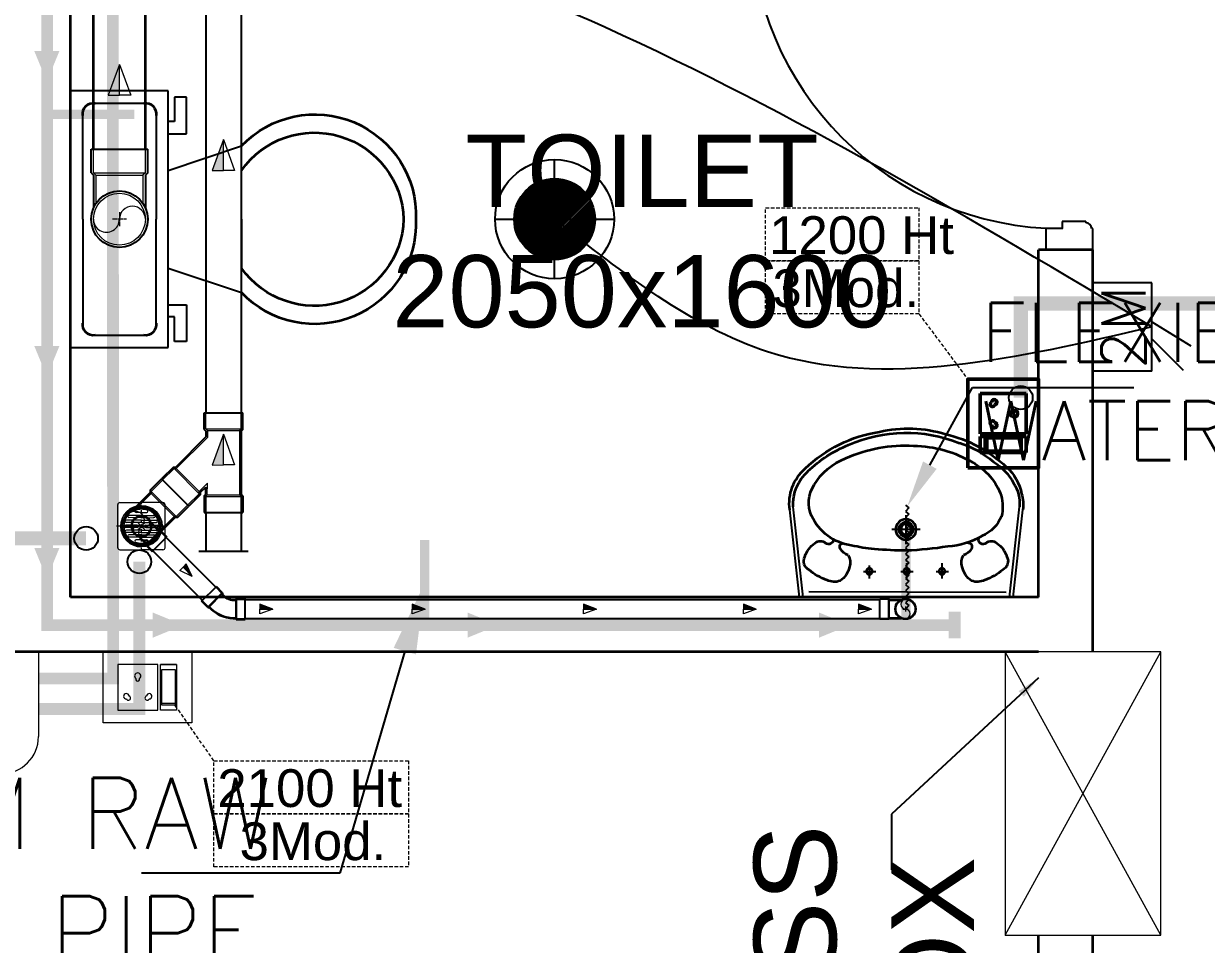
# Model space of a CAD drawing. Extents: x 3550807 to 4078732, y -628171 to -515859.
# Drawn here: x 3717313 to 3719818, y -593541 to -591592 of the extents above; entities that cross this region are included whole.
import ezdxf
from ezdxf import colors
from ezdxf.entities.mleader import LeaderData, LeaderLine
from ezdxf.math import Vec2, Vec3

# ---------------------------------------------------------------- set-up
doc = ezdxf.new("R2010")
doc.units = 0
doc.header["$LTSCALE"] = 6
doc.header["$MEASUREMENT"] = 0
for name, pattern in [('1', [0]), ('AI9-LType1', [1.875, 1.25, -0.625]), ('CENTER2', [1.125, 0.75, -0.125, 0.125, -0.125]), ('DASHED2', [0.375, 0.25, -0.125])]:
    doc.linetypes.add(name, pattern=pattern)
doc.layers.get('0').update_dxf_attribs({"linetype": 'CONTINUOUS'})
for name, color, linetype, lineweight in [('22-FTfix', 8, 'CONTINUOUS', 9), ('ELE-1 NO 6-16A RAW POWER SOCKET', 1, 'CONTINUOUS', 0), ('PHE-SP', 1, 'CONTINUOUS', 0), ('PL-SOFT  WATER SUPPLY PIPE', 162, 'CONTINUOUS', 9), ('PL-WATER PIPING', 1, 'CONTINUOUS', 9), ('WALL', 10, 'CONTINUOUS', 35), ('WALL LINE', 7, 'CONTINUOUS', 35), ('WIN', 151, 'CONTINUOUS', 9)]:
    doc.layers.add(name, color=color, linetype=linetype, lineweight=lineweight)
doc.layers.add('CFT_LOOPING', color=7, linetype='1', lineweight=0, true_color=0xd6d600)
for name, color, linetype in [('DIM', 7, 'CONTINUOUS'), ('DOOR', 44, 'CONTINUOUS'), ('ELE-12W LED', 1, 'CONTINUOUS'), ('ELE-12W LED @ 1', 1, 'CONTINUOUS'), ('ELE-2M RAW P.SB', 40, 'CONTINUOUS'), ('HVAC_HI-WALL_1.5TR', 5, 'CONTINUOUS'), ('MEP_HVAC_COPPER_PIPE', 5, 'CONTINUOUS'), ('MEP_HVAC_DRAIN_PIPE', 7, 'CONTINUOUS'), ('phe-text', 1, 'CONTINUOUS'), ('PL- WASTE PIPE', 6, 'CONTINUOUS'), ('PL-SOIL PIPE', 1, 'CONTINUOUS'), ('TEXT', 5, 'CONTINUOUS')]:
    doc.layers.add(name, color=color, linetype=linetype)
doc.layers.add('ELE-6A AC SOCKET', color=7, linetype='CONTINUOUS', true_color=0x00ceb6)
doc.layers.add('ELE-LIGHTING WIRING', color=7, linetype='CONTINUOUS', true_color=0x63d7b6)
doc.styles.add('ARIAL', font='arial.ttf')
doc.styles.add('ROMANS', font='romans.shx')
doc.styles.get("Standard").update_dxf_attribs({"font": 'SIMPLEX'})
doc.dimstyles.new('TEXT', dxfattribs={"dimscale": 0, "dimtxt": 500, "dimasz": 100, "dimexe": 75, "dimexo": 100, "dimgap": 50, "dimtad": 0, "dimdec": 0, "dimzin": 0, "dimdsep": 46, "dimtxsty": 'ARIAL', "dimblk": 'OBLIQUE', "dimcen": 0.09, "dimdle": 100, "dimclrd": 256, "dimclre": 256, "dimclrt": 6, "dimadec": 0, "dimazin": 0, "dimtfac": 1, "dimtdec": 0, "dimtofl": 0, "dimtmove": 2, "dimatfit": 3, "dimfxl": 0, "dimfrac": 2, "dimtolj": 1, "dimtzin": 0, "dimarcsym": 0})

# ---------------------------------------------------------------- blocks, each defined once
blk = doc.blocks.new('750')
at = {"layer": 'DOOR', "color": 8}
for p, q in [((-50, 705), (-47.5, 705)), ((-35, 690), (-35, 692.5)), ((50, 45), (50, 80)), ((50, 80), (675, 80)), ((675, 45), (675, 80)), ((-35, 60), (-35, 57.5)), ((-50, 45), (-47.5, 45)), ((50, 45), (675, 45))]:
    blk.add_line(p, q, dxfattribs=at)
for points in [[(15, 690), (15, 705), (50, 705), (50, 750), (-50, 750), (-50, 705)], [(-35, 690), (15, 690)], [(15, 60), (15, 45), (50, 45), (50, 0), (-50, 0), (-50, 45)], [(-35, 60), (15, 60)]]:
    blk.add_lwpolyline(points, dxfattribs=at)
for centre, radius, start, end in [((-35, 705), 12.5, 180, 270), ((15, 45), 660, 0, 90), ((-35, 45), 12.5, 90, 180)]:
    blk.add_arc(centre, radius, start, end, dxfattribs=at)
blk = doc.blocks.new('_Oblique')
at = {"color": 0, "linetype": 'ByBlock', "lineweight": -2}
blk.add_line((-0.5, -0.5), (0.5, 0.5), dxfattribs=at)
blk = doc.blocks.new('rhej')
at = {"color": 8, "lineweight": 25}
for p, q in [((310.4, 279.4), (310.4, -263.7)), ((517.3, 279.4), (310.4, 279.4)), ((517.3, 7.8), (517.3, 279.4)), ((271.6, 188.9), (271.6, 266.4)), ((271.6, 266.4), (297.5, 266.4)), ((297.5, 266.4), (297.5, 214.7)), ((465.6, 253.5), (362.2, 253.5)), ((336.3, 227.7), (336.3, 7.8)), ((491.5, 7.8), (491.5, 227.7)), ((297.5, 214.7), (310.4, 214.7)), ((310.4, 188.9), (271.6, 188.9)), ((310.4, 111.3), (155.3, 163)), ((155.3, 7.8), (155.3, 111.3)), ((155.3, 7.8), (155.3, -95.6)), ((336.3, -212), (336.3, 7.8)), ((491.5, 7.8), (491.5, -212)), ((517.3, -263.7), (517.3, 7.8)), ((310.4, -95.6), (155.3, -147.3)), ((271.6, -173.2), (271.6, -250.8)), ((310.4, -173.2), (271.6, -173.2)), ((297.5, -250.8), (297.5, -199.1)), ((297.5, -199.1), (310.4, -199.1)), ((465.6, -237.9), (362.2, -237.9)), ((271.6, -250.8), (297.5, -250.8)), ((310.4, -263.7), (517.3, -263.7))]:
    blk.add_line(p, q, dxfattribs=at)
at = {"color": 8, "extrusion": (0, 0, -1)}
for centre, major_axis, start_param, end_param in [((358.9, 230.9), (-16.2, -16.2), 0.643501, 2.498091), ((468.8, 230.9), (16.2, -16.2), 3.785094, 5.639684), ((0, 15.7), (151.4, -151.4), 2.319632, 4.738539), ((0.9, 2.3), (-133.6, -133.6), 0.814663, 3.31238), ((0, 0), (-151.4, -151.4), 4.686239, 7.105146), ((0.9, 13.4), (-133.6, -133.6), 4.541602, 7.039318), ((358.9, -215.2), (-16.2, -16.2), -0.927295, 0.927295), ((468.8, -215.2), (16.2, -16.2), 5.35589, 7.21048)]:
    blk.add_ellipse(centre, major_axis=major_axis, ratio=1, start_param=start_param, end_param=end_param, dxfattribs=at)
blk = doc.blocks.new('u46')
at = {"color": 8, "lineweight": 25}
for p, q in [((-10.2, 228.4), (174.5, 249.1)), ((-10.2, 220.4), (181.2, 241.9)), ((-0.6, -208.9), (0.6, 208.9)), ((56.5, 80.8), (29.2, 80.8)), ((44.2, 92.9), (44.2, 66.7)), ((133.1, -27.2), (133.1, 33.1)), ((61.7, 1.6), (29.2, 1.6)), ((44.2, 13.7), (44.2, -12.6)), ((163.2, 3), (101.8, 3)), ((61.7, -73.2), (29.2, -73.2)), ((44.2, -61.1), (44.2, -87.4)), ((-10.2, -216.1), (181.2, -237.6)), ((-10.2, -224.1), (174.5, -244.8))]:
    blk.add_line(p, q, dxfattribs=at)
at = {"color": 8, "extrusion": (0, 0, -1)}
for centre, major_axis, start_param, end_param in [((187.7, 150.5), (0, 99.5), -0.132539, 0.848731), ((185.8, 147.6), (0.1, 94.4), -0.049658, 0.838116), ((144.8, 128.2), (1.1, 126.1), -1.238036, -0.892193), ((65.8, 198.9), (0, 20.7), -1.101507, 0.481509), ((57.5, 163.3), (-0.3, 56.9), 0.324902, 0.965135), ((208, 103.4), (0, 109.8), -1.431017, -0.436146), ((189.6, 137.7), (0, 70.9), -0.405199, 0.56573), ((57.3, 20.1), (0, 275.4), 0.806541, 1.180915), ((49.5, 13.5), (-0.1, 293.9), 0.809856, 1.41441), ((90.3, 184.5), (0, 17.9), 0.880684, 2.260744), ((153.9, 79), (-0.2, 139.7), 0.557563, 1.193786), ((56, 154.5), (0, 34), 4.33982, 5.202657), ((110.3, 167.2), (-6.08, 6.08), 4.867594, 6.265028), ((110.5, 165), (5.47, 5.47), 2.097053, 3.541809), ((64.6, 170.4), (0.3, 49.2), 3.359735, 4.09512), ((62.5, 153), (0, 31.9), 2.620328, 3.422401), ((104.1, 117.8), (-0.2, 26.8), -1.278641, -0.487266), ((96.3, 135.9), (0, 7.39), -0.727724, 1.373337), ((13.1, 6.8), (0, 297.5), 1.141495, 1.637774), ((387.1, 47.9), (-0.3, 296.4), -1.495794, -1.328336), ((35, 2.5), (0, 302.7), 1.155365, 1.952189), ((44.2, 80.8), (0.02, 6.43), 3.139035, 9.42222), ((820.2, -1), (0.1, 732.1), -1.56667, -1.474079), ((72.5, -1.7), (-0.1, 274.2), 1.346594, 1.865175), ((44.2, 1.6), (0.08, 6.43), 3.12883, 9.412015), ((888.1, 36.7), (0.8, 800.7), 4.558159, 4.668067), ((133.1, 3), (0, 21.6), 3.141254, 9.424439), ((133.1, 3), (-0.1, 15.5), 3.145308, 9.428493), ((133.1, 3), (0, 10.9), 3.142047372431534, 9.42523267961112), ((62.5, -10.9), (0, 247.5), 1.579809, 2.112792), ((44.2, -73.2), (0.02, 6.43), 3.139035, 9.42222), ((263.1, -73.7), (0.1, 166.8), 4.181112, 4.641559), ((56.1, -13.3), (0.2, 287), 1.808981, 2.322804), ((64.6, -163.9), (0.1, 49.2), -0.960797, -0.225412), ((62.5, -146.6), (-0.1, 31.9), -0.276767, 0.525307), ((104.1, -111.4), (0.2, 26.8), 3.628858, 4.420234), ((124.5, -51.6), (-0.2, 200.3), 1.868215, 2.281789), ((56, -148.1), (0, 34), 4.222121, 5.084958), ((96.6, -128.2), (-0.03, 8.55), 1.455188, 3.796569), ((163.1, -79.8), (0.2, 126), 2.054055, 2.802751), ((144.8, -121.8), (-0.3, 126.1), 4.027191, 4.373034), ((110.3, -160.8), (-6.08, 6.08), 4.730546, 6.12798), ((111.3, -159.3), (6.17, 6.17), 4.354779, 6.027124), ((90.3, -178.1), (0, 17.9), 0.880848, 2.260908), ((192.6, -126.1), (0, 80.1), 3.554495, 4.299548), ((57.5, -156.9), (0.3, 56.9), 2.176458, 2.816691), ((181.2, -107), (0, 94.7), 2.890537, 3.362984), ((171.7, -117.2), (-0.1, 123.1), 2.127435, 2.640092), ((65.8, -192.5), (0, 20.7), 2.661884, 4.2449), ((188.2, -159.7), (0, 78.1), 2.562376, 3.231693), ((187.2, -138.1), (-0.1, 106), 2.310552, 2.942572), ((184.7, -162.2), (-0.1, 83.2), 2.850118, 3.264751)]:
    blk.add_ellipse(centre, major_axis=major_axis, ratio=1, start_param=start_param, end_param=end_param, dxfattribs=at)
blk = doc.blocks.new('18W LED')
at = {"layer": 'ELE-12W LED @ 1'}
h = blk.add_hatch(dxfattribs=at)
h.set_pattern_fill('ANSI31', color=252)
h.set_pattern_definition([(45, (-1135553.9097, 459369.4158), (-2.24506403, 2.24506403), [])])
edge = h.paths.add_edge_path()
edge.add_arc((0, 0), 85.7, 0, 360)
at = {"layer": 'ELE-12W LED', "color": 1}
for p, q in [((0, -126.1), (0, 126.1)), ((-126.1, 0), (126.1, 0))]:
    blk.add_line(p, q, dxfattribs=at)
for radius in [126.1, 85.7]:
    blk.add_circle((0, 0), radius, dxfattribs=at)
blk = doc.blocks.new('2M SB')
at = {"layer": 'ELE-2M RAW P.SB'}
for p, q in [((-133.8, 160), (-69.3, 265.2)), ((-88.2, 160), (-3.4, 244.9)), ((-240, 160), (-240, 0)), ((0, 160), (-240, 160)), ((0, 160), (0, 0))]:
    blk.add_line(p, q, dxfattribs=at)
blk.add_text('2M', height=120, rotation=180, dxfattribs=at).set_placement((-6, 143))
blk = doc.blocks.new('6-16A RAW POWER SOCKET 3M')
at = {"layer": 'ELE-1 NO 6-16A RAW POWER SOCKET', "lineweight": 50}
for p, q in [((0, 57.9), (72.3, 57.9)), ((0, 57.9), (72.3, 57.9)), ((0, 32.7), (0, 57.9)), ((0, 57.9), (0, 32.7)), ((72.3, 57.9), (72.3, 32.7)), ((7.9, 55.8), (64.4, 55.8)), ((7.9, 34.8), (7.9, 55.8)), ((61.9, 55.8), (61.9, 34.8)), ((64.4, 55.8), (64.4, 34.8)), ((72.3, 32.7), (0, 32.7)), ((0, 28.5), (0, -34.8)), ((72.3, 28.5), (0, 28.5)), ((64.4, 34.8), (7.9, 34.8)), ((72.3, -34.8), (72.3, 28.5)), ((0, -34.8), (72.3, -34.8))]:
    blk.add_line(p, q, dxfattribs=at)
blk.add_lwpolyline([(92, 82.1), (92, -57.5), (-19.7, -57.5), (-19.7, 82.1)], close=True, dxfattribs=at)
for centre, radius, start, end in [((50.3, 14.9), 4.24, 357.49, 264.7311), ((18.3, -3.1), 4.93, 37.1584, 322.8416), ((23.3, -3.1), 3.14, 251.4031, 108.5969), ((53.2, 11.6), 3.43, 194.9049, 67.3162), ((50.3, -21.2), 4.24, 95.2689, 2.51), ((53.2, -17.8), 3.43, 292.6838, 165.0951)]:
    blk.add_arc(centre, radius, start, end, dxfattribs=at)
blk = doc.blocks.new('EQ2WE')
at = {"layer": 'ELE-6A AC SOCKET', "lineweight": 0}
for p, q in [((-98.7, 169.5), (-215.4, 169.5)), ((-215.4, 169.5), (-215.4, 36.3)), ((-98.7, 36.3), (-98.7, 169.5)), ((-91, 36.3), (-91, 169.5)), ((-91, 169.5), (-44.6, 169.5)), ((-44.6, 169.5), (-91, 169.5)), ((-87.1, 50.8), (-87.1, 155)), ((-87.1, 155), (-48.5, 155)), ((-48.5, 155), (-48.5, 50.8)), ((-44.6, 169.5), (-44.6, 36.3)), ((-44.6, 169.5), (-44.6, 36.3)), ((-215.4, 36.3), (-98.7, 36.3)), ((-44.6, 36.3), (-91, 36.3)), ((-48.5, 55.5), (-87.1, 55.5)), ((-48.5, 50.8), (-87.1, 50.8))]:
    blk.add_line(p, q, dxfattribs=at)
blk.add_lwpolyline([(0, 0), (-257.3, 0), (-257.3, 205.9), (0, 205.9)], close=True, dxfattribs=at)
for centre, radius, start, end in [((-157.1, 135.8), 9.08, 307.1584, 232.8416), ((-157.1, 126.7), 5.79, 161.4031, 18.5969), ((-190.3, 76.9), 7.83, 5.2689, 272.51), ((-184.2, 71.6), 6.31, 202.6838, 75.0951), ((-130, 71.6), 6.31, 104.9049, 337.3162), ((-123.8, 76.9), 7.83, 267.49, 174.7311)]:
    blk.add_arc(centre, radius, start, end, dxfattribs=at)
blk = doc.blocks.new('RISER UP 100')
at = {"color": 0, "linetype": 'Continuous'}
for p, q in [((-98.5, 60), (-148.5, 60)), ((-148.5, -60), (-148.5, 60)), ((-98.5, 60), (-93.5, 55)), ((-93.5, 55), (-24, 55)), ((-98.5, -60), (-148.5, -60)), ((-98.5, -60), (-93.5, -55)), ((-93.5, -55), (-24, -55))]:
    blk.add_line(p, q, dxfattribs=at)
at = {"color": 8, "linetype": 'Continuous', "lineweight": 0, "ltscale": 0.005}
for p, q in [((-98.5, 55), (-148.5, 55)), ((-98.5, -55), (-98.5, 55)), ((-98.5, 55), (-93.5, 50)), ((-93.5, -50), (-93.5, 50)), ((-93.5, 50), (-33.2, 50)), ((-98.5, -55), (-93.5, -50)), ((-93.5, -50), (-33.2, -50)), ((-98.5, -55), (-148.5, -55))]:
    blk.add_line(p, q, dxfattribs=at)
at = {"color": 8, "linetype": 'CENTER2', "lineweight": 0}
for p, q in [((-15, 0), (15, 0)), ((0, 15), (0, -15))]:
    blk.add_line(p, q, dxfattribs=at)
at = {"color": 0, "linetype": 'Continuous'}
blk.add_circle((0, 0), 60, dxfattribs=at)
at = {"color": 8, "linetype": 'Continuous', "lineweight": 0, "ltscale": 0.005}
blk.add_circle((0, 0), 55, dxfattribs=at)
at = {"color": 8, "linetype": 'Continuous', "lineweight": 0}
for centre, start, end in [((0, 27.5), 90, 270), ((0, -27.5), 270, 90)]:
    blk.add_arc(centre, 27.5, start, end, dxfattribs=at)
blk = doc.blocks.new('A$C0B1B3CFA')
at = {"layer": 'PHE-SP'}
h = blk.add_hatch(color=7, dxfattribs=at)
h.dxf.hatch_style = 1
h.paths.add_polyline_path([(-0.0495, 0.0226), (-0.0495, 0), (0.0124, 0)])
at = {"layer": 'PHE-SP', "color": 7}
for points in [[(-0.0495, 0), (0.0124, 0), (-0.0495, 0.0226), (-0.0495, 0)], [(-0.0495, 0), (0.0124, 0), (-0.0495, -0.0226), (-0.0495, 0)]]:
    blk.add_lwpolyline(points, dxfattribs=at)
blk = doc.blocks.new('Z$W@#3BD47561')
at = {"layer": 'PHE-SP', "xscale": 49.00933755098914, "yscale": 49.00933755098914, "zscale": 49.00933755098914, "rotation": 270}
blk.add_blockref('A$C0B1B3CFA', (0, 0), dxfattribs=at)
blk = doc.blocks.new('Z$W@#4AA511D8')
at = {"layer": 'phe-text', "linetype": 'ByBlock', "lineweight": -2, "ltscale": 0.5, "xscale": 0.0244727334018079, "yscale": 0.0244727334018079, "zscale": 0.0244727334018079, "rotation": 270}
blk.add_blockref('Z$W@#3BD47561', (0.0148, 0), dxfattribs=at)
blk = doc.blocks.new('A$C525867A1')
at = {"layer": '22-FTfix', "color": 1, "lineweight": 0}
for p, q in [((-3.7, 76.6), (-40.1, 40.1)), ((76.4, 3.7), (3.3, 76.6)), ((-76.6, 3.5), (-40.1, 40.1)), ((42, 42.1), (-42, -42.1)), ((-3.5, -76.4), (-76.6, -3.4)), ((76.4, -3.3), (39.9, -39.8)), ((3.4, -76.4), (39.9, -39.8))]:
    blk.add_line(p, q, dxfattribs=at)
at = {"layer": '22-FTfix', "color": 1, "linetype": 'AI9-LType1', "lineweight": 0}
blk.add_line((42, -41.9), (-42.2, 42.1), dxfattribs=at)
at = {"layer": '22-FTfix', "color": 3, "lineweight": 0}
for p, q in [((-23.3, 23.2), (-14.1, 32.4)), ((-18.4, 18.3), (2.7, 39.5)), ((-14.5, 14.5), (6.6, 35.7)), ((-10.4, 10.4), (15, 35.8)), ((-6.5, 6.5), (18.9, 32)), ((5.2, 9.3), (24.6, 28.7)), ((-18.4, 18.3), (-39.5, -2.8)), ((-10.4, 10.4), (-35.8, -15.1)), ((-14.5, 14.5), (-35.7, -6.6)), ((-23.3, 23.2), (-32.4, 14)), ((-6.5, 6.5), (-31.9, -18.9)), ((-1.9, 1.2), (-1.5, 1.5)), ((-1.4, 0.7), (-1.9, 1.2)), ((-1.2, 1.9), (-1.5, 1.5)), ((-0.7, 1.4), (-1.2, 1.9)), ((1.2, 1.9), (0.7, 1.4)), ((1.9, 1.2), (1.2, 1.9)), ((1.9, 1.2), (1.4, 0.7)), ((6.5, -6.5), (31.9, 18.9)), ((9.2, 5.2), (28.6, 24.6)), ((10.4, -10.4), (35.8, 15.1)), ((14.5, -14.5), (35.7, 6.6)), ((18.4, -18.3), (39.5, 2.8)), ((-9.2, -5.2), (-28.6, -24.6)), ((-5.2, -9.3), (-24.6, -28.7)), ((6.5, -6.5), (-18.9, -32)), ((10.4, -10.4), (-15, -35.8)), ((14.5, -14.5), (-6.6, -35.7)), ((18.4, -18.3), (-2.7, -39.5)), ((-1.9, -1.2), (-1.4, -0.7)), ((-1.2, -1.9), (-1.9, -1.2)), ((-1.2, -1.9), (-0.7, -1.4)), ((1.2, -1.9), (0.7, -1.4)), ((1.2, -1.9), (1.5, -1.5)), ((1.9, -1.2), (1.4, -0.7)), ((1.9, -1.2), (1.5, -1.5)), ((23.3, -23.2), (14.1, -32.4)), ((23.3, -23.2), (32.4, -14))]:
    blk.add_line(p, q, dxfattribs=at)
at = {"layer": '22-FTfix', "color": 1, "lineweight": 0}
blk.add_circle((-0.1, 0.1), 49.4, dxfattribs=at)
at = {"layer": '22-FTfix', "color": 3, "lineweight": 0}
for centre, radius in [((0, 0), 45.2), ((-0.1, -0.1), 44.9), ((0, 0), 4.18), ((0, 0), 3.93)]:
    blk.add_circle(centre, radius, dxfattribs=at)
at = {"layer": '22-FTfix', "color": 1, "lineweight": 0}
for points in [[(3.3, 76.6), (1.4, 78.5), (-1.8, 78.5), (-3.7, 76.6)], [(-76.6, 3.5), (-78.5, 1.6), (-78.5, -1.5), (-76.6, -3.4)], [(76.4, -3.3), (78.3, -1.4), (78.3, 1.8), (76.4, 3.7)], [(-3.5, -76.4), (-1.6, -78.3), (1.5, -78.3), (3.4, -76.4)]]:
    blk.add_open_spline(points, degree=3, dxfattribs=at)
for points in [[(-35.3, 35.2), (-54.6, 15.8), (-54.6, -15.7), (-35.2, -35), (-15.8, -54.4), (15.7, -54.4), (35, -35)], [(-35.3, 35.2), (-15.9, 54.6), (15.5, 54.6), (35, 35.3), (54.4, 15.9), (54.4, -15.6), (35, -35)]]:
    blk.add_open_spline(points, degree=3, knots=[0, 0, 0, 0, 1, 1, 1, 2, 2, 2, 2], dxfattribs=at)
at = {"layer": '22-FTfix', "color": 3, "lineweight": 0}
for points in [[(-28.7, 28.6), (-32, 25.3), (-34.8, 21.4), (-36.8, 17.1)], [(-17.2, 36.7), (-21.4, 34.7), (-25.3, 32), (-28.7, 28.6)], [(-1.4, -0.7), (-1, -0.3), (-1, 0.3), (-1.4, 0.7)], [(-0.7, 1.4), (-0.3, 1), (0.3, 1), (0.7, 1.4)], [(1.4, 0.7), (1, 0.3), (1, -0.3), (1.4, -0.7)], [(0.7, -1.4), (0.3, -1), (-0.3, -1), (-0.7, -1.4)], [(28.7, -28.6), (32, -25.3), (34.8, -21.4), (36.8, -17.1)], [(17.2, -36.7), (21.4, -34.7), (25.3, -32), (28.7, -28.6)]]:
    blk.add_open_spline(points, degree=3, dxfattribs=at)
for points in [[(-14.1, 32.4), (-13, 33.4), (-13, 35.2), (-14.1, 36.2), (-14.9, 37), (-16.1, 37.2), (-17.2, 36.7)], [(6.6, 35.7), (7.6, 36.7), (7.6, 38.5), (6.6, 39.5), (5.5, 40.6), (3.8, 40.6), (2.7, 39.5)], [(18.9, 32), (19.9, 33), (19.9, 34.8), (18.9, 35.8), (17.8, 36.9), (16.1, 36.9), (15, 35.8)], [(28.6, 24.6), (29.7, 25.7), (29.7, 27.6), (28.6, 28.7), (27.5, 29.8), (25.7, 29.8), (24.6, 28.7)], [(-36.8, 17.1), (-37.4, 15.7), (-36.8, 14.1), (-35.5, 13.5), (-34.4, 13), (-33.2, 13.2), (-32.4, 14)], [(5.2, 9.3), (4.1, 8.1), (4.1, 6.3), (5.2, 5.2), (6.3, 4.1), (8.1, 4.1), (9.2, 5.2)], [(35.8, 15.1), (36.8, 16.2), (36.8, 17.9), (35.8, 18.9), (34.7, 20), (33, 20), (31.9, 18.9)], [(39.5, 2.8), (40.6, 3.9), (40.5, 5.6), (39.5, 6.6), (38.4, 7.7), (36.7, 7.7), (35.7, 6.6)], [(-39.5, -2.8), (-40.6, -3.9), (-40.5, -5.6), (-39.5, -6.6), (-38.4, -7.7), (-36.7, -7.7), (-35.7, -6.6)], [(-35.8, -15.1), (-36.8, -16.2), (-36.8, -17.9), (-35.8, -18.9), (-34.7, -20), (-33, -20), (-31.9, -18.9)], [(-28.6, -24.6), (-29.7, -25.7), (-29.7, -27.6), (-28.6, -28.7), (-27.5, -29.8), (-25.7, -29.8), (-24.6, -28.7)], [(-5.2, -9.3), (-4.1, -8.1), (-4.1, -6.3), (-5.2, -5.2), (-6.3, -4.1), (-8.1, -4.1), (-9.2, -5.2)], [(36.8, -17.1), (37.4, -15.7), (36.8, -14.1), (35.5, -13.5), (34.4, -13), (33.2, -13.2), (32.4, -14)], [(-18.9, -32), (-19.9, -33), (-19.9, -34.8), (-18.9, -35.8), (-17.8, -36.9), (-16.1, -36.9), (-15, -35.8)], [(-6.6, -35.7), (-7.6, -36.7), (-7.6, -38.4), (-6.6, -39.5), (-5.5, -40.6), (-3.8, -40.6), (-2.7, -39.5)], [(14.1, -32.4), (13, -33.4), (13, -35.1), (14.1, -36.2), (14.9, -37), (16.1, -37.2), (17.2, -36.7)]]:
    blk.add_open_spline(points, degree=3, knots=[0, 0, 0, 0, 1, 1, 1, 2, 2, 2, 2], dxfattribs=at)
blk = doc.blocks.new('G$C6D3250BF')
at = {"layer": 'PL- WASTE PIPE', "linetype": 'ByBlock', "ltscale": 5, "xscale": -0.08841918452952499, "yscale": 0.08841918454157253, "zscale": 0.08841918448567115, "rotation": 225.0593839872961}
blk.add_blockref('A$C525867A1', (0, 0), dxfattribs=at)
blk = doc.blocks.new('Y 100x100')
at = {"color": 0, "linetype": 'Continuous'}
for p, q in [((-107.5, 192.3), (-192.3, 107.5)), ((-70.7, 155.5), (-107.5, 192.3)), ((-60, 159.9), (-60, 212)), ((-60, 212), (60, 212)), ((60, 159.9), (60, 212)), ((-70.7, 155.5), (-70.7, 148.4)), ((-70.7, 148.4), (-55, 132.8)), ((-60, 159.9), (-55, 154.9)), ((-55, 154.9), (-55, 132.8)), ((60, 159.9), (55, 154.9)), ((55, -40.9), (55, 154.9)), ((-155.5, 70.7), (-192.3, 107.5)), ((-155.5, 70.7), (-148.4, 70.7)), ((-55, -22.8), (-148.4, 70.7)), ((-55, -40.9), (-55, -22.8)), ((-60, -45.9), (-55, -40.9)), ((-60, -45.9), (-60, -98)), ((60, -45.9), (55, -40.9)), ((60, -45.9), (60, -98)), ((-60, -98), (60, -98))]:
    blk.add_line(p, q, dxfattribs=at)
at = {"color": 8, "linetype": 'Continuous', "lineweight": 0, "ltscale": 0.005}
for p, q in [((-75.7, 153.4), (-111, 188.8)), ((-55, 162), (-55, 212)), ((55, 162), (55, 212)), ((-75.7, 153.4), (-153.4, 75.7)), ((-75.7, 153.4), (-75.7, 146.4)), ((-55, 162), (55, 162)), ((-55, 162), (-50, 157)), ((-50, 157), (50, 157)), ((-50, 157), (-50, 120.7)), ((55, 162), (50, 157)), ((50, -43), (50, 157)), ((-153.4, 75.7), (-188.8, 111)), ((-75.7, 146.4), (-146.4, 75.7)), ((-50, 120.7), (-75.7, 146.4)), ((-153.4, 75.7), (-146.4, 75.7)), ((-50, -20.7), (-146.4, 75.7)), ((-50, -43), (-50, -20.7)), ((-55, -48), (-50, -43)), ((-55, -48), (-55, -98)), ((-55, -48), (55, -48)), ((-50, -43), (50, -43)), ((55, -48), (50, -43)), ((55, -48), (55, -98))]:
    blk.add_line(p, q, dxfattribs=at)
blk = doc.blocks.new('G$CD0CCB6FA')
at = {"layer": 'PL- WASTE PIPE', "linetype": 'ByBlock', "ltscale": 5, "xscale": -0.6818181818227729, "yscale": 0.6818181811664562, "zscale": 0.6818181819633459, "rotation": 359.9085631603119}
blk.add_blockref('Y 100x100', (-37.4, 66.9), dxfattribs=at)
blk = doc.blocks.new('100 ELBOW')
at = {"color": 0, "linetype": 'Continuous'}
for p, q in [((-77.3, 0.5), (-85.9, -8)), ((72.2, 60.9), (66.6, 55.2)), ((72.2, 60.9), (123.7, 60.9)), ((123.7, 60.9), (123.7, -60.9)), ((-94.1, -8), (-130.6, -44.4)), ((-130.6, -44.4), (-44.4, -130.6)), ((-94.1, -8), (-85.9, -8)), ((72.2, -60.9), (66.4, -55.1)), ((72.2, -60.9), (123.7, -60.9)), ((-8, -94.1), (-44.4, -130.6)), ((-0.4, -78.2), (-8, -85.8)), ((-8, -94.1), (-8, -85.8))]:
    blk.add_line(p, q, dxfattribs=at)
at = {"color": 8, "linetype": 'Continuous', "lineweight": 0, "ltscale": 0.005}
for p, q in [((68.7, -49.1), (68.7, 49.1)), ((74.6, 55), (68.9, 49.3)), ((74.6, -55), (74.6, 55)), ((74.6, 55), (123.7, 55)), ((-91.7, -13.9), (-126.4, -48.6)), ((-91.7, -13.9), (-13.9, -91.7)), ((-91.7, -13.9), (-83.3, -13.9)), ((-83.4, -13.9), (-13.9, -83.3)), ((74.6, -55), (68.9, -49.3)), ((74.6, -55), (123.7, -55)), ((-13.9, -91.7), (-48.6, -126.4)), ((-4.5, -73.9), (-13.9, -83.3)), ((-13.9, -91.7), (-13.9, -83.3))]:
    blk.add_line(p, q, dxfattribs=at)
at = {"color": 8, "linetype": 'Continuous', "ltscale": 0.005}
blk.add_line((-72.3, -2.8), (-73.3, -3.7), dxfattribs=at)
at = {"color": 8, "linetype": 'Continuous', "lineweight": 0, "ltscale": 0.005}
for centre, radius, start, end in [((61.5, -148.1), 197.5, 87.86176, 137.18), ((60.9, -147.1), 98.2, 85.3383, 131.76601)]:
    blk.add_arc(centre, radius, start, end, dxfattribs=at)
at = {"color": 0, "linetype": 'Continuous'}
for centre, radius, start, end in [((61.6, -148.2), 203.5, 88.5977, 133.05078), ((60.9, -147.1), 92.3, 86.66432, 131.66432)]:
    blk.add_arc(centre, radius, start, end, dxfattribs=at)
blk = doc.blocks.new('aa')
at = {"layer": 'PL- WASTE PIPE', "color": 4, "ltscale": 5}
for p, q in [((-2.731, 0.107), (-2.562, -0.107)), ((-2.562, -0.107), (-2.353, 0.107)), ((-2.353, 0.107), (-2.184, -0.107)), ((-2.184, -0.107), (-1.975, 0.107)), ((-1.975, 0.107), (-1.806, -0.107)), ((-1.806, -0.107), (-1.597, 0.107)), ((-1.597, 0.107), (-1.428, -0.107)), ((-1.428, -0.107), (-1.219, 0.107)), ((-1.219, 0.107), (-1.05, -0.107)), ((-1.05, -0.107), (-0.841, 0.107)), ((-0.841, 0.107), (-0.672, -0.107)), ((-0.672, -0.107), (-0.463, 0.107)), ((-0.463, 0.107), (-0.294, -0.107)), ((-0.294, -0.107), (-0.085, 0.107)), ((-0.085, 0.107), (0.085, -0.107)), ((0.085, -0.107), (0.294, 0.107)), ((0.294, 0.107), (0.463, -0.107)), ((0.463, -0.107), (0.672, 0.107)), ((0.672, 0.107), (0.841, -0.107)), ((0.841, -0.107), (1.05, 0.107)), ((1.05, 0.107), (1.219, -0.107)), ((1.219, -0.107), (1.428, 0.107)), ((1.428, 0.107), (1.597, -0.107)), ((1.597, -0.107), (1.806, 0.107)), ((1.806, 0.107), (1.975, -0.107)), ((1.975, -0.107), (2.184, 0.107)), ((2.184, 0.107), (2.353, -0.107)), ((2.353, -0.107), (2.562, 0.107)), ((2.562, 0.107), (2.731, -0.107)), ((2.731, -0.107), (2.94, 0.107)), ((2.94, 0.107), (3.109, -0.107)), ((3.109, -0.107), (3.318, 0.107)), ((3.318, 0.107), (3.487, -0.107)), ((3.487, -0.107), (3.696, 0.107))]:
    blk.add_line(p, q, dxfattribs=at)
blk = doc.blocks.new('HI WALL SPLIT AC UNIT 1.5TR')
at = {"layer": 'HVAC_HI-WALL_1.5TR', "color": 7, "lineweight": 5}
for p, q in [((1295285.1, -129882.4), (1295362.7, -129951.6)), ((1295595, -129882.4), (1295517.4, -129951.6))]:
    blk.add_line(p, q, dxfattribs=at)
at = {"layer": 'HVAC_HI-WALL_1.5TR', "color": 5, "lineweight": 5}
for p, q in [((1295076, -129962.8), (1295847.5, -129962.8)), ((1294997.2, -130220.8), (1294997.2, -130041.6)), ((1295926.2, -130220.8), (1295926.2, -130041.6)), ((1294997.2, -130220.8), (1295926.2, -130220.8))]:
    blk.add_line(p, q, dxfattribs=at)
at = {"layer": 'HVAC_HI-WALL_1.5TR', "color": 8, "lineweight": 5}
for p, q in [((1295076, -129969.7), (1295847.5, -129969.7)), ((1295076, -129979), (1295847.5, -129979)), ((1295076, -129988.2), (1295847.5, -129988.2)), ((1295076, -129999.8), (1295847.5, -129999.8)), ((1295076, -130009), (1295847.5, -130009))]:
    blk.add_line(p, q, dxfattribs=at)
at = {"layer": 'HVAC_HI-WALL_1.5TR', "color": 5, "lineweight": 5}
for centre, start, end in [((1295076, -130041.6), 90, 180), ((1295847.5, -130041.6), 0, 90)]:
    blk.add_arc(centre, 78.8, start, end, dxfattribs=at)
at = {"layer": 'HVAC_HI-WALL_1.5TR', "color": 7, "lineweight": 5}
for points in [[(1295304, -129864.2), (1295266.2, -129900.6), (1295175.9, -129769)], [(1295576.1, -129864.2), (1295613.9, -129900.6), (1295704.2, -129769)]]:
    blk.add_solid(points, dxfattribs=at)

msp = doc.modelspace()

# ---------------------------------------------------------------- linework, layer by layer
at = {"layer": 'CFT_LOOPING', "color": 7, "linetype": 'DASHED2', "ltscale": 5}
for p, q in [((3719209, -592206.9), (3719312.4, -592345.1)), ((3717715.7, -593152.6), (3717633.8, -593035.3))]:
    msp.add_line(p, q, dxfattribs=at)
at = {"layer": 'CFT_LOOPING', "color": 7, "linetype": 'DASHED2', "ltscale": 5, "elevation": 0}
for points in [[(3718884.2, -591981.9), (3719209, -591981.9), (3719209, -592094.4), (3718884.2, -592094.4)], [(3718884.2, -592094.4), (3719209, -592094.4), (3719209, -592206.9), (3718884.2, -592206.9)]]:
    msp.add_lwpolyline(points, close=True, dxfattribs=at)
at = {"layer": 'CFT_LOOPING', "color": 7, "linetype": 'DASHED2', "ltscale": 5}
for points in [[(3717715.7, -593152.6), (3718128.3, -593152.6), (3718128.3, -593265.1), (3717715.7, -593265.1)], [(3717715.7, -593265.1), (3718128.3, -593265.1), (3718128.3, -593377.6), (3717715.7, -593377.6)]]:
    msp.add_lwpolyline(points, close=True, dxfattribs=at)
at = {"layer": 'ELE-LIGHTING WIRING', "linetype": 'ByBlock'}
for points in [[(3719702.4, -592234.5), (3718543.9, -591600), (3717620.4, -591241.3)], [(3719702.4, -592234.5), (3718888.4, -592286.9), (3718437.4, -592006.3)], [(3715319.1, -596109.5, 0), (3714778.3, -593820.9), (3716377.3, -593542.3), (3717353.4, -593985, 0)]]:
    msp.add_spline(points, degree=3, dxfattribs=at)
at = {"layer": 'MEP_HVAC_COPPER_PIPE', "linetype": 'ByBlock', "const_width": 25}
msp.add_lwpolyline([(3717344.4, -592978.6), (3717502.6, -592978.6), (3717501.1, -590676.3)], dxfattribs=at)
at = {"layer": 'MEP_HVAC_DRAIN_PIPE', "linetype": 'ByBlock'}
for points, const_width in [([(3722166.9, -592391.8), (3722166.9, -592184.8), (3719424.7, -592184.8), (3719424.7, -592384.1)], 30), ([(3714358.1, -594582.3), (3714358.1, -592682), (3717445.3, -592682)], 30), ([(3717344.4, -593043.1), (3717558.1, -593043.1), (3717558.1, -592731.3)], 25)]:
    msp.add_lwpolyline(points, dxfattribs=dict(at, const_width=const_width))
for centre in [(3719424.7, -592384.1), (3717445.3, -592682), (3717558.1, -592731.3)]:
    msp.add_circle(centre, 25, dxfattribs=at)
at = {"layer": 'PL- WASTE PIPE', "linetype": 'ByBlock', "ltscale": 5}
for p, q in [((3717698.8, -591026.6), (3717698.8, -592416)), ((3717773.8, -591026.6), (3717773.8, -592709)), ((3717698.8, -592627.4), (3717698.8, -592709)), ((3717683.9, -592709), (3717788.6, -592709))]:
    msp.add_line(p, q, dxfattribs=at)
at = {"layer": 'PL- WASTE PIPE', "color": 4, "linetype": 'ByBlock', "ltscale": 5}
for p, q in [((3717614.7, -592680.4), (3717719.7, -592785.4)), ((3717586.5, -592708.7), (3717691.4, -592813.6)), ((3717782.3, -592811.5), (3719126.4, -592811.5)), ((3717782.3, -592851.5), (3719126.4, -592851.5))]:
    msp.add_line(p, q, dxfattribs=at)
at = {"layer": 'PL-SOFT  WATER SUPPLY PIPE', "color": 3, "const_width": 25}
for points in [[(3717362.7, -590955.3), (3717362.7, -592865.6), (3719284.6, -592865.6)], [(3719284.6, -592893.9), (3719284.6, -592837.4)]]:
    msp.add_lwpolyline(points, dxfattribs=at)
at = {"layer": 'PL-SOFT  WATER SUPPLY PIPE', "color": 5, "const_width": 20}
for points in [[(3717547.2, -591784.2), (3717364.7, -591784.2)], [(3718162.4, -592685.6), (3718162.4, -592868)], [(3719181.4, -592685.6), (3719181.4, -592868.1)]]:
    msp.add_lwpolyline(points, dxfattribs=at)
at = {"layer": 'PL-WATER PIPING', "color": 61, "true_color": 0xd8e58c}
for points in [[(3717362.1, -591650.2, 53.3, 0, 0), (3717362.1, -591715, 0, 0, 0)], [(3717362.1, -592274.6, 53.3, 0, 0), (3717362.1, -592339.4, 0, 0, 0)], [(3717362.1, -592702.2, 53.3, 0, 0), (3717362.1, -592767, 0, 0, 0)], [(3717586.4, -592865.6, 53.3, 0, 0), (3717651.2, -592865.6, 0, 0, 0)], [(3718253.1, -592865.6, 53.3, 0, 0), (3718318, -592865.6, 0, 0, 0)], [(3718997.4, -592865.6, 53.3, 0, 0), (3719062.2, -592865.6, 0, 0, 0)]]:
    msp.add_lwpolyline(points, format="xyseb", dxfattribs=at)
at = {"layer": 'WALL', "linetype": 'ByBlock'}
for p, q in [((3717461, -591858.1), (3717461, -591051.9)), ((3717571, -591858.1), (3717571, -591051.9))]:
    msp.add_line(p, q, dxfattribs=at)
at = {"layer": 'WALL', "color": 8, "linetype": 'ByBlock'}
for p, q in [((3717412.4, -592806.3), (3717412.4, -591206.3)), ((3719462.4, -592806.3), (3719462.4, -592071.3)), ((3719577.4, -592071.3), (3719462.4, -592071.3)), ((3719577.4, -592922.3), (3719577.4, -592071.3)), ((3719462.4, -592806.3), (3717412.4, -592806.3)), ((3719462.4, -592922.3), (3717182.4, -592922.3)), ((3719462.4, -594506.3, -101230.8), (3719462.4, -593522.3, -101230.8)), ((3719577.4, -594506.3), (3719577.4, -593522.3))]:
    msp.add_line(p, q, dxfattribs=at)
at = {"layer": 'WIN', "color": 8, "linetype": 'Continuous'}
for p, q in [((3719721.6, -593522.3), (3719391.6, -592922.3)), ((3719391.6, -593522.3), (3719721.6, -592922.3))]:
    msp.add_line(p, q, dxfattribs=at)
msp.add_lwpolyline([(3719391.6, -593522.3), (3719721.6, -593522.3), (3719721.6, -592922.3), (3719391.6, -592922.3)], close=True, dxfattribs=at)

# ---------------------------------------------------------------- block references
at = {"layer": 'DOOR', "color": 8, "rotation": 180}
msp.add_blockref('750', (3719527.4, -591321.3), dxfattribs=at)
at = {"layer": 'ELE-1 NO 6-16A RAW POWER SOCKET', "linetype": 'ByBlock', "xscale": 1.343246120226769, "yscale": 1.343246120226769, "zscale": 1.343246120226769, "rotation": 180}
msp.add_blockref('6-16A RAW POWER SOCKET 3M', (3719436, -592422.3), dxfattribs=at)
at = {"layer": 'ELE-12W LED', "color": 6}
msp.add_blockref('18W LED', (3718437.4, -592006.3), dxfattribs=at)
at = {"layer": 'ELE-2M RAW P.SB', "color": 6, "xscale": 0.7812500000005363, "yscale": 0.7812500000005363, "zscale": 0.7812500000005363, "rotation": 269.9999999999998}
msp.add_blockref('2M SB', (3719577.4, -592328.2), dxfattribs=at)
at = {"layer": 'ELE-6A AC SOCKET', "color": 254, "linetype": 'ByBlock', "true_color": 0xdebad0, "xscale": 0.7286145446852714, "yscale": 0.7286145446852714, "zscale": 0.7286145446852714}
msp.add_blockref('EQ2WE', (3717669.1, -593072.3), dxfattribs=at)
at = {"layer": 'HVAC_HI-WALL_1.5TR', "rotation": 180}
msp.add_blockref('HI WALL SPLIT AC UNIT 1.5TR', (5012341.6, -723143.1), dxfattribs=at)
at = {"layer": 'PL- WASTE PIPE', "linetype": 'ByBlock', "ltscale": 5, "rotation": 180}
msp.add_blockref('G$CD0CCB6FA', (3717698.8, -592416), dxfattribs=at)
at = {"layer": 'PL- WASTE PIPE', "linetype": 'ByBlock', "ltscale": 5, "xscale": -0.6804665603485838, "yscale": 0.6804665603485838, "zscale": 0.6804665595408722, "rotation": 44.99999999999985}
msp.add_blockref('RISER UP 100', (3717562.4, -592656.3), dxfattribs=at)
at = {"layer": 'PL- WASTE PIPE', "color": 4, "linetype": 'ByBlock', "ltscale": 5}
for name, p, xscale, yscale, zscale, rotation in [('RISER UP 100', (3717562.4, -592656.3), -0.3637807491883915, 0.3637807491883917, 0.3637807487565851, 315.0083907360718), ('100 ELBOW', (3717737.2, -592831.4), 0.3636363632719107, 0.3636363639668353, 0.3636363635952907, 134.8159451268401), ('RISER UP 100', (3719180.5, -592831.5), 0.3637807491883915, 0.3637807491883915, 0.3637807487565851, 359.9916092639283)]:
    msp.add_blockref(name, p, dxfattribs=dict(at, xscale=xscale, yscale=yscale, zscale=zscale, rotation=rotation))
at = {"layer": 'PL- WASTE PIPE', "linetype": 'ByBlock', "xscale": -34.18592693661901, "yscale": 34.18592693661901, "zscale": 34.18592693661901, "rotation": 89.99999999999962}
msp.add_blockref('aa', (3719184.1, -592705.2), dxfattribs=at)
at = {"layer": 'PL-SOIL PIPE', "color": 1, "linetype": 'Continuous'}
for name, p, xscale, yscale, zscale, rotation in [('Z$W@#4AA511D8', (3717515.7, -591678.9), 876.8658294741394, 876.8658294741394, 876.8658294741394, 270.129995499921), ('Z$W@#4AA511D8', (3717735.9, -591837.9), 876.8658294741394, 876.8658294741394, 876.8658294741394, 270.129995499921), ('RISER UP 100', (3717515.8, -592006.3), 0.9980176218446795, 0.9980176218446795, 0.9980176218446795, 270), ('Z$W@#4AA511D8', (3717735.9, -592461.6), 876.8658294741394, 876.8658294741394, 876.8658294741394, 270.129995499921), ('Z$W@#4AA511D8', (3717669.9, -592762.4), 368.8935589147082, 368.8935589147082, 368.8935589147082, 135.3074931846617), ('Z$W@#4AA511D8', (3717840.8, -592831.5), 368.8935589147081, 368.8935589147081, 368.8935589147081, 180.0000000005729), ('Z$W@#4AA511D8', (3718163.1, -592831.5), 368.8935589147081, 368.8935589147081, 368.8935589147081, 180.0000000005729), ('Z$W@#4AA511D8', (3718526.2, -592831.5), 368.8935589147081, 368.8935589147081, 368.8935589147081, 180.0000000005729), ('Z$W@#4AA511D8', (3718864.6, -592831.5), 368.8935589147081, 368.8935589147081, 368.8935589147081, 180.0000000005729), ('Z$W@#4AA511D8', (3719108.3, -592831.5), 368.8935589147081, 368.8935589147081, 368.8935589147081, 180.0000000005729)]:
    msp.add_blockref(name, p, dxfattribs=dict(at, xscale=xscale, yscale=yscale, zscale=zscale, rotation=rotation))
at = {"layer": 'WALL', "color": 8, "linetype": 'ByBlock'}
for name, p, rotation in [('rhej', (3717929.7, -591998.5), 180), ('u46', (3719184.5, -592796.1), 90)]:
    msp.add_blockref(name, p, dxfattribs=dict(at, rotation=rotation))
at = {"layer": 'WALL LINE', "xscale": -10.00000000046566, "yscale": 10.00000000046566, "zscale": 10.00000000046566, "rotation": 180}
msp.add_blockref('G$C6D3250BF', (3717562.4, -592656.3), dxfattribs=at)

# ---------------------------------------------------------------- texts
at = {"layer": 'DIM', "color": 8, "insert": (3718622.7, -592032.3), "char_height": 153, "width": 1626.956, "attachment_point": 5, "style": 'ARIAL'}
msp.add_mtext('TOILET\\P2050x1600', dxfattribs=at)
at = {"layer": 'DIM', "color": 8, "linetype": 'Continuous', "insert": (3719093.7, -593614.3, -101230.8), "char_height": 175, "width": 1149.25, "attachment_point": 5, "rotation": 90, "style": 'ARIAL'}
msp.add_mtext('PASS BOX', dxfattribs=at)
at = {"layer": 'PL- WASTE PIPE', "color": 4, "linetype": 'ByBlock', "ltscale": 5, "insert": (3719339.6, -592183.1), "char_height": 125, "width": 1524.025, "attachment_point": 1, "style": 'ROMANS'}
msp.add_mtext('FLEXIBLE WASTE WATER PIPE', dxfattribs=at)
at = {"layer": 'PL-SOFT  WATER SUPPLY PIPE', "color": 5, "insert": (3716636.3, -593189.1), "char_height": 150, "width": 1899.144, "attachment_point": 1}
msp.add_mtext('%%c20MM RAW WATER PIPE', dxfattribs=at)
at = {"layer": 'TEXT', "color": 7, "char_height": 80, "attachment_point": 1}
for s, insert, width in [('\\A1;{\\fArial|b0|i0|c0|p34;1200 Ht\\P}', (3718891.7, -592000), 8957.987), ('\\A1;{\\fArial|b0|i0|c0|p34;3Mod.\\P}', (3718898.7, -592112.5), 352.575), ('\\A1;{\\fArial|b0|i0|c0|p34;2100 Ht}', (3717723.1, -593170.7), 8957.987), ('\\A1;{\\fArial|b0|i0|c0|p34;3Mod.}', (3717770.2, -593283.2), 352.575)]:
    msp.add_mtext(s, dxfattribs=dict(at, insert=insert, width=width))

# ---------------------------------------------------------------- leaders
at = {"layer": 'PL- WASTE PIPE', "color": 4, "linetype": 'ByBlock', "ltscale": 5}
ml = msp.add_multileader_mtext('Standard', dxfattribs=at)
ml.set_content(' ', color=4)
ml.set_leader_properties()
ml.build(insert=Vec2(0, 0))
ml.multileader.update_dxf_attribs({"text_right_attachment_type": 6, "dogleg_length": 341.6, "arrow_head_size": 100})
ctx = ml.context
ctx.base_point, ctx.char_height, ctx.arrow_head_size, ctx.landing_gap_size, ctx.plane_origin = Vec3(3719663.8, -592362.4), 100, 100, 50, Vec3(3718668.6, -592362.4)
ctx.right_attachment = 6
notes = []
notes.append((ctx, [(0, (1, 1, 0), (3719322.2, -592362.4), (1, 0), 341.6, [(0, [(3719184.1, -592614.7)], 0, [])])]))
ctx.mtext.insert, ctx.mtext.flow_direction = Vec3(3719713.8, -592302.4), 5
at = {"layer": 'PL-SOFT  WATER SUPPLY PIPE', "color": 5}
ml = msp.add_multileader_mtext('Standard', dxfattribs=at)
ml.set_content('', color=5)
ml.set_leader_properties()
ml.build(insert=Vec2(0, 0))
ml.multileader.update_dxf_attribs({"text_right_attachment_type": 6, "dogleg_length": 418.4, "arrow_head_size": 150})
ctx = ml.context
ctx.base_point, ctx.arrow_head_size, ctx.plane_origin = Vec3(3717560.3, -593388.7), 150, Vec3(3717980.3, -593390.7)
ctx.right_attachment, ctx.text_align_type = 6, 2
notes.append((ctx, [(0, (1, 1, 0), (3717982.7, -593390.7), (-1, 0), 418.4, [(0, [(3718162.4, -592776.8)], 0, [])])]))
ctx.mtext.insert, ctx.mtext.rotation, ctx.mtext.width, ctx.mtext.alignment = Vec3(3717562.3, -593386.7), 6.283185, 248.491, 3
at = {"layer": 'WIN', "color": 8, "linetype": 'Continuous'}
msp.add_leader([(3719462.4, -592977.3, -101230.8), (3719150.9, -593265.9, -101230.8), (3719150.9, -593383.6, -101230.8)], dimstyle='TEXT', override={"dimscale": 1, "dimtxt": 200, "dimasz": 50, "dimfxl": 0.18}, dxfattribs=at)
for ctx, leaders in notes:
    for number, flags, end, landing, length, lines in leaders:
        leader = LeaderData()
        leader.index, (leader.has_last_leader_line, leader.has_dogleg_vector, leader.attachment_direction) = number, flags
        leader.last_leader_point, leader.dogleg_vector, leader.dogleg_length = Vec3(end), Vec3(landing), length
        for number, points, colour, breaks in lines:
            line = LeaderLine()
            line.index, line.vertices, line.color, line.breaks = number, Vec3.list(points), colors.encode_raw_color(colour), breaks
            leader.lines.append(line)
        ctx.leaders.append(leader)

doc.saveas('drawing.dxf')
